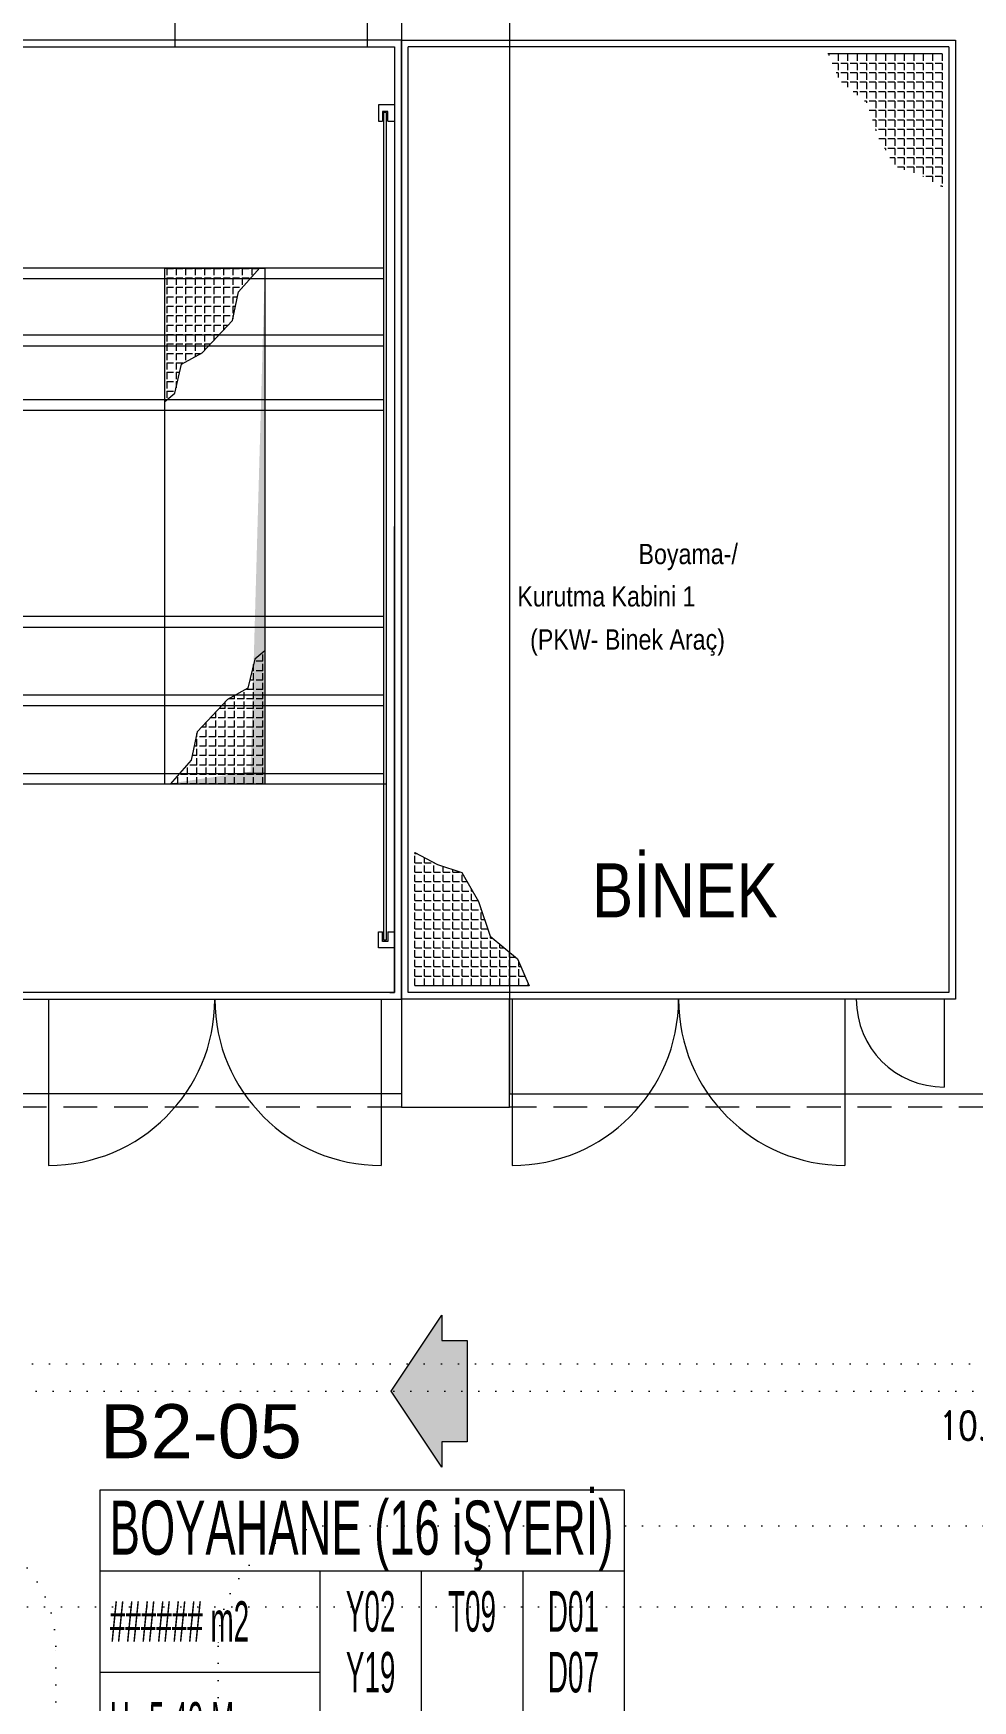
# Model space of a CAD drawing. Header units: metres. Extents: x -13933 to 152404, y -7861 to 21912.
# Drawn here: x 1988 to 2683, y 6751 to 7985 of the extents above; entities that cross this region are included whole.
import ezdxf
from ezdxf.enums import TextEntityAlignment as Align

# ---------------------------------------------------------------- set-up
doc = ezdxf.new("R2010")
doc.units = ezdxf.units.M
doc.header["$LTSCALE"] = 100
doc.header["$MEASUREMENT"] = 0
for name, pattern in [('DOT2', [0.125, 0, -0.125]), ('HIDDEN', [0.375, 0.25, -0.125]), ('MITTE0050', [25.4, 15.875, -3.175, 3.175, -3.175])]:
    doc.linetypes.add(name, pattern=pattern)
doc.layers.get('0').update_dxf_attribs({"color": 9, "lineweight": 9})
for name, color, linetype, lineweight in [('01', 9, 'Continuous', 9), ('06D', 9, 'Continuous', 9), ('20', 9, 'DOT2', 9), ('21', 9, 'Continuous', 9), ('21_mahal200', 9, 'Continuous', 9), ('E-YAZI', 7, 'Continuous', 30)]:
    doc.layers.add(name, color=color, linetype=linetype, lineweight=lineweight)
doc.styles.add('Arial', font='arial.ttf', dxfattribs={"height": 2.5})
doc.styles.add('E-YAZI', font='txttw.shx')
doc.styles.add('MuuM_TEXT-STANDART', font='ARIALN.TTF')
pattern_1 = [(180, (37871.371, -7935.1185), (-9e-16, -6.985), [5.08, -1.905]), (270, (37871.371, -7935.1185), (6.985, -1e-15), [5.08, -1.905])]

# ---------------------------------------------------------------- blocks, each defined once
blk = doc.blocks.new('p-kolon_80x80')
blk.add_lwpolyline([(-40, -40), (40, -40), (40, 40), (-40, 40)], close=True)
blk = doc.blocks.new('2.bod.sitatik')
at = {"layer": '01'}
blk.add_blockref('p-kolon_80x80', (2300, -1400), dxfattribs=at)
blk = doc.blocks.new('FDG')
h = blk.add_hatch()
h.set_pattern_fill('ANSI37', color=256, scale=3, angle=180, style=0)
h.set_pattern_definition([(225, (179129.465, -8873.869), (6.73519, -6.73519), []), (315, (179129.465, -8873.869), (6.73519, 6.73519), [])])
h.paths.add_polyline_path([(178485.5, -9290.3), (178355.5, -9290.3), (178355.5, -9300.3), (178485.5, -9300.3)])
for p, q in [((178483.7, -9107.3), (178357.2, -9107.3)), ((178357.2, -9107.3), (178357.2, -9177.3)), ((178483.7, -9177.3), (178483.7, -9107.3)), ((178376.2, -9165.3), (178376.2, -9124)), ((178482.4, -9157.9), (178472, -9132.9)), ((178484, -9157.9), (178484, -9132.9)), ((178484, -9132.9), (178489, -9132.9)), ((178513, -9132.9), (178508, -9132.9)), ((178508, -9132.9), (178508, -9157.9)), ((178393.3, -9140.3), (178359.1, -9140.3)), ((178528, -9145.4), (178540.5, -9145.4)), ((178477.2, -9163), (178452.2, -9152.7)), ((178452.2, -9165.3), (178452.2, -9170.3)), ((178477.2, -9170.3), (178477.2, -9165.3)), ((178489, -9157.9), (178484, -9157.9)), ((178508, -9157.9), (178513, -9157.9)), ((178292.2, -9285.3), (178292.2, -9182.3)), ((178292.2, -9182.3), (178352.2, -9182.3)), ((178352.2, -9177.3), (178352.2, -9290.3)), ((178488.7, -9177.3), (178352.2, -9177.3)), ((178452.2, -9170.3), (178477.2, -9170.3)), ((178488.7, -9290.3), (178488.7, -9177.3)), ((178305.2, -9214.6), (178341.2, -9214.6)), ((178305.2, -9242.9), (178305.2, -9214.6)), ((178333.7, -9214.6), (178333.7, -9242.9)), ((178334.6, -9228.3), (178334.6, -9214.6)), ((178339.2, -9228.3), (178339.2, -9214.6)), ((178341.2, -9228.3), (178341.2, -9214.6)), ((178333.7, -9225.8), (178333.7, -9233.8)), ((178333.7, -9228.3), (178349.3, -9228.3)), ((178352.2, -9223.8), (178349.3, -9228.3)), ((178349.3, -9239.3), (178349.3, -9228.3)), ((178352.2, -9243.8), (178352.2, -9223.8)), ((178352.2, -9228.3), (178362.5, -9228.3)), ((178362.5, -9239.3), (178362.5, -9228.3)), ((178341.2, -9242.9), (178305.2, -9242.9)), ((178367.5, -9233.8), (178328.7, -9233.8)), ((178333.7, -9239.3), (178349.3, -9239.3)), ((178334.6, -9242.9), (178334.6, -9239.3)), ((178339.2, -9242.9), (178339.2, -9239.3)), ((178341.2, -9242.9), (178341.2, -9239.3)), ((178352.2, -9243.8), (178349.3, -9239.3)), ((178352.2, -9239.3), (178362.5, -9239.3)), ((178525.7, -9283.4), (178525.7, -9249.1)), ((178500.7, -9266.3), (178542, -9266.3)), ((178352.2, -9285.3), (178292.2, -9285.3)), ((178352.2, -9290.3), (178488.7, -9290.3)), ((178355.5, -9300.3), (178355.5, -9326.9)), ((178485.5, -9300.3), (178485.5, -9326.9))]:
    blk.add_line(p, q)
for points in [[(178363.7, -9140.3), (178363.7, -9165.3), (178388.7, -9165.3), (178388.7, -9140.3)], [(178363.7, -9165.3), (178363.7, -9170.3), (178388.7, -9170.3), (178388.7, -9165.3)], [(178500.7, -9253.8), (178495.7, -9253.8), (178495.7, -9278.8), (178500.7, -9278.8)], [(178525.7, -9253.8), (178500.7, -9253.8), (178500.7, -9278.8), (178525.7, -9278.8)]]:
    blk.add_lwpolyline(points)
for points in [[(178388.7, -9177.3), (178388.7, -9165.3), (178363.7, -9165.3), (178363.7, -9177.3)], [(178477.2, -9165.3), (178477.2, -9177.3), (178452.2, -9177.3), (178452.2, -9165.3)], [(178488.7, -9278.8), (178500.7, -9278.8), (178500.7, -9253.8), (178488.7, -9253.8)], [(178485.5, -9290.3), (178355.5, -9290.3), (178355.5, -9300.3), (178485.5, -9300.3)]]:
    blk.add_lwpolyline(points, close=True)
for centre in [(178376.2, -9140.3), (178528, -9145.4), (178525.7, -9266.3)]:
    blk.add_circle(centre, 12.5)
blk.add_arc((178462.1, -9142.8), 9, 225, 45)
blk = doc.blocks.new('p-bnk')
h = blk.add_hatch()
h.set_pattern_fill('ANSI37', color=256, scale=3, angle=-180, style=0)
h.set_pattern_definition([(225, (783.508, 267.3965), (6.73519, -6.73519), []), (315, (783.508, 267.3965), (6.73519, 6.73519), [])])
h.paths.add_polyline_path([(145.75, -159), (145.75, -149), (3.25, -149), (3.25, -159)])
for p, q in [((103, 0), (103, 12)), ((103, 12), (133, 12)), ((133, 0), (133, 12)), ((237, 0), (287, 0)), ((287, 0), (287, -6.22)), ((241, -145), (241, -4)), ((241, -4), (283, -4)), ((-49.5, -87), (-49.5, -62)), ((-40.5, -87), (-40.5, -62)), ((-4.5, -63.5), (-40.5, -63.5)), ((-4.5, -65), (-40.5, -65)), ((-4.5, -66.5), (-40.5, -66.5)), ((-4.5, -68), (-40.5, -68)), ((-4.5, -69.5), (-40.5, -69.5)), ((-29.5, -71), (-40.5, -71)), ((-29.5, -72.5), (-40.5, -72.5)), ((-4.5, -71), (-15.5, -71)), ((-4.5, -72.5), (-15.5, -72.5)), ((-4.5, -87), (-4.5, -62)), ((291.5, -87), (291.5, -62)), ((291.5, -63.5), (327.5, -63.5)), ((291.5, -65), (327.5, -65)), ((291.5, -66.5), (327.5, -66.5)), ((291.5, -68), (327.5, -68)), ((291.5, -69.5), (327.5, -69.5)), ((291.5, -71), (302.5, -71)), ((291.5, -72.5), (302.5, -72.5)), ((316.5, -71), (327.5, -71)), ((316.5, -72.5), (327.5, -72.5)), ((327.5, -87), (327.5, -62)), ((336.5, -87), (336.5, -62)), ((-29.5, -76.5), (-40.5, -76.5)), ((-29.5, -78), (-40.5, -78)), ((-4.5, -79.5), (-40.5, -79.5)), ((-4.5, -81), (-40.5, -81)), ((-4.5, -82.5), (-40.5, -82.5)), ((-4.5, -84), (-40.5, -84)), ((-4.5, -85.5), (-40.5, -85.5)), ((-4.5, -76.5), (-15.5, -76.5)), ((-4.5, -78), (-15.5, -78)), ((291.5, -76.5), (302.5, -76.5)), ((291.5, -78), (302.5, -78)), ((291.5, -79.5), (327.5, -79.5)), ((291.5, -81), (327.5, -81)), ((291.5, -82.5), (327.5, -82.5)), ((291.5, -84), (327.5, -84)), ((291.5, -85.5), (327.5, -85.5)), ((316.5, -76.5), (327.5, -76.5)), ((316.5, -78), (327.5, -78)), ((283, -145), (241, -145)), ((287, -142.78), (287, -149)), ((287, -149), (237, -149))]:
    blk.add_line(p, q)
at = {"linetype": 'MITTE0050'}
for p, q in [((118, 0), (118, 12)), ((6.34, -74.5), (-52, -74.5)), ((280.66, -74.5), (339, -74.5))]:
    blk.add_line(p, q, dxfattribs=at)
for points in [[(0, -149), (149, -149), (149, 0), (0, 0)], [(237, -149), (149, -149), (149, 0), (237, 0)], [(287, -149), (237, -149), (237, 0), (287, 0)], [(233, -145), (153, -145), (153, -4), (233, -4)], [(283, -145), (241, -145), (241, -4), (283, -4)], [(233, -34.5), (153, -34.5), (153, -114.5), (233, -114.5)], [(338, -34.5), (258, -34.5), (258, -114.5), (338, -114.5)], [(-15.5, -69.5), (-29.5, -69.5), (-29.5, -79.5), (-15.5, -79.5)], [(0, -72.5), (-2, -72.5), (-2, -76.5), (0, -76.5)], [(287, -72.5), (289, -72.5), (289, -76.5), (287, -76.5)], [(302.5, -69.5), (316.5, -69.5), (316.5, -79.5), (302.5, -79.5)], [(145.75, -149), (3.25, -149), (3.25, -159), (145.75, -159)]]:
    blk.add_lwpolyline(points, close=True)
for points in [[(258, -34.5), (241, -4)], [(338, -34.5), (283, -4)], [(153, -34.5), (157.9, -109.22), (233, -114.5)], [(258, -34.5), (263.51, -109.22), (338, -114.5)], [(-40.5, -87), (-4.5, -87), (-2, -84.5), (-2, -64.5), (-4.5, -62), (-49.5, -62), (-52, -64.5), (-52, -84.5), (-49.5, -87), (-40.5, -87)], [(327.5, -87), (291.5, -87), (289, -84.5), (289, -64.5), (291.5, -62), (336.5, -62), (339, -64.5), (339, -84.5), (336.5, -87), (327.5, -87)], [(258, -114.5), (241, -145)], [(283, -145), (338, -114.5)]]:
    blk.add_lwpolyline(points)
at = {"lineweight": 0}
blk.add_lwpolyline([(3.25, -159), (3.25, -276.5), (145.75, -276.5), (145.75, -159)], close=True, dxfattribs=at)
blk = doc.blocks.new('0_arrow1')
blk.add_hatch(color=254).paths.add_polyline_path([(0, 0), (-22.5, -15), (-15, -15), (-15, -22.5), (15, -22.5), (15, -15), (22.5, -15)])
at = {"linetype": 'ByBlock', "lineweight": -2}
blk.add_lwpolyline([(15, -22.5), (-15, -22.5), (-15, -15), (-22.5, -15), (0, 0), (22.5, -15), (15, -15)], close=True, dxfattribs=at)
blk.add_point((0, 0))
blk = doc.blocks.new('0_roomno2')
blk.add_lwpolyline([(19.375, -10.5), (0, -10.5), (0, 0), (19.375, 0)], close=True)
for points in [[(0, -3), (19.375, -3)], [(8.125, -3), (8.125, -10.5)], [(11.875, -3), (11.875, -10.5)], [(15.625, -3), (15.625, -10.5)], [(0, -6.75), (8.125, -6.75)]]:
    blk.add_lwpolyline(points)
at = {"style": 'MuuM_TEXT-STANDART', "width": 0.6}
blk.add_text('H:', height=1.5, dxfattribs=at).set_placement((0.35, -8.608), align=Align.MIDDLE_LEFT)
at = {"style": 'Arial'}
blk.add_attdef('ODANO', (0, 1.17), '', height=2, dxfattribs=at)
blk.add_attdef('MEKANADI', text='', height=2, dxfattribs=at).set_placement((0.35, -3), align=Align.BOTTOM_LEFT)
at = {"style": 'MuuM_TEXT-STANDART', "width": 0.6}
for tag, p in [('M2', (0.35, -4.875)), ('TEMIZTAVANYUKSEKLIGI', (1.8, -8.608))]:
    blk.add_attdef(tag, text='', height=1.5, dxfattribs=at).set_placement(p, align=Align.MIDDLE_LEFT)
for tag, p in [('YER01', (10, -4.5)), ('TAVAN01', (13.75, -4.5)), ('DUVAR01', (17.5, -4.5)), ('YER02', (10, -6.75)), ('TAVAN02', (13.75, -6.75)), ('DUVAR02', (17.5, -6.75)), ('YER03', (10, -9)), ('TAVAN03', (13.75, -9)), ('DUVAR03', (17.5, -9))]:
    blk.add_attdef(tag, text='', height=1.5, dxfattribs=at).set_placement(p, align=Align.MIDDLE_CENTER)
blk = doc.blocks.new('2.bod.Mimari')
at = {"layer": '06D'}
h = blk.add_hatch(dxfattribs=at)
h.set_pattern_fill('ANGLE', color=256, style=0)
h.set_pattern_definition(pattern_1)
h.paths.add_polyline_path([(2604.25, -696.63), (2612.83, -722.34), (2625.26, -743.77), (2643.27, -749.77), (2660, -758.69), (2660, -660), (2656.5, -660), (2591.5, -660), (2583, -660), (2575.53, -660), (2584.1, -679.91)])
h = blk.add_hatch(dxfattribs=at)
h.set_pattern_fill('ANGLE', color=256, style=0)
h.set_pattern_definition(pattern_1)
h.paths.add_polyline_path([(2604.25, -696.63), (2612.83, -722.34), (2625.26, -743.77), (2643.27, -749.77), (2660, -758.69), (2660, -660), (2656.5, -660), (2591.5, -660), (2583, -660), (2575.53, -660), (2584.1, -679.91)])
h = blk.add_hatch(dxfattribs=at)
h.set_pattern_fill('ANGLE', color=256, style=0)
h.set_pattern_definition([(360, (-32941.371, 5925.1185), (9e-16, 6.985), [5.08, -1.905]), (90, (-32941.371, 5925.1185), (-6.985, 1e-15), [5.08, -1.905])])
h.paths.add_polyline_path([(2325.75, -1313.37), (2317.17, -1287.66), (2304.74, -1266.23), (2286.73, -1260.23), (2270, -1251.31), (2270, -1350), (2273.5, -1350), (2338.5, -1350), (2347, -1350), (2354.47, -1350), (2345.9, -1330.09)])
for p, q in [((2260, -705), (2260, -650)), ((2260, -705), (2260, -650)), ((2260, -650), (2670, -650)), ((2670, -650), (2670, -1360)), ((1899.99, -655), (2255, -655)), ((2255, -655), (2255, -1355)), ((2535.9, -655), (2265, -655)), ((2665, -655), (2265, -655)), ((2575.53, -660), (2659.97, -660)), ((2665, -655), (2665, -1355)), ((2255, -698), (2243, -698)), ((2243, -698), (2243, -710)), ((2255, -698), (2243, -698)), ((2243, -698), (2243, -710)), ((2250, -702.75), (2246, -702.75)), ((2246, -702.75), (2246, -710)), ((2250, -702.75), (2246, -702.75)), ((2246, -702.75), (2246, -710)), ((2250, -710), (2250, -702.75)), ((2250, -710), (2250, -702.75)), ((2243, -710), (2246, -710)), ((2243, -710), (2246, -710)), ((2248.97, -703.67), (2246.88, -703.67)), ((2246.88, -703.67), (2246.88, -1315.98)), ((2248.97, -703.67), (2246.88, -703.67)), ((2246.88, -703.67), (2246.88, -1315.98)), ((2248.97, -1315.98), (2248.97, -703.67)), ((2248.97, -1315.98), (2248.97, -703.67)), ((2250, -710), (2255, -710)), ((2250, -710), (2255, -710)), ((2260, -1305), (2260, -705)), ((2260, -1203.9), (2260, -805.45)), ((2260, -811.1), (2260, -819.2)), ((2085, -1200.8), (2085, -818.8)), ((2085, -818.8), (2159, -818.8)), ((2086.39, -819.01), (2086.39, -824.09)), ((2086.39, -819.01), (2091.47, -819.01)), ((2086.39, -826), (2086.39, -831.08)), ((2086.39, -826), (2091.47, -826)), ((2093.38, -819.01), (2093.38, -824.09)), ((2093.38, -819.01), (2098.46, -819.01)), ((2093.38, -826), (2093.38, -831.08)), ((2093.38, -826), (2098.46, -826)), ((2100.36, -819.01), (2100.36, -824.09)), ((2100.36, -819.01), (2105.44, -819.01)), ((2100.36, -826), (2100.36, -831.08)), ((2100.36, -826), (2105.44, -826)), ((2107.35, -819.01), (2107.35, -824.09)), ((2107.35, -819.01), (2112.43, -819.01)), ((2107.35, -826), (2107.35, -831.08)), ((2107.35, -826), (2112.43, -826)), ((2114.33, -819.01), (2114.33, -824.09)), ((2114.33, -819.01), (2119.41, -819.01)), ((2114.33, -826), (2114.33, -831.08)), ((2114.33, -826), (2119.41, -826)), ((2121.32, -819.01), (2121.32, -824.09)), ((2121.32, -819.01), (2126.4, -819.01)), ((2121.32, -826), (2121.32, -831.08)), ((2121.32, -826), (2126.4, -826)), ((2128.3, -819.01), (2128.3, -824.09)), ((2128.3, -819.01), (2133.38, -819.01)), ((2128.3, -826), (2128.3, -831.08)), ((2128.3, -826), (2133.38, -826)), ((2135.29, -819.01), (2135.29, -824.09)), ((2135.29, -819.01), (2140.37, -819.01)), ((2135.29, -826), (2135.29, -831.08)), ((2135.29, -826), (2140.37, -826)), ((2139.59, -836.46), (2155.21, -818.66)), ((2142.27, -819.01), (2142.27, -824.09)), ((2142.27, -819.01), (2147.35, -819.01)), ((2142.27, -826), (2142.27, -831.08)), ((2142.27, -826), (2147.35, -826)), ((2149.26, -819.01), (2149.26, -824.09)), ((2149.26, -819.01), (2154.34, -819.01)), ((2159, -818.8), (2159, -1200.8)), ((2086.39, -832.98), (2086.39, -838.06)), ((2086.39, -832.98), (2091.47, -832.98)), ((2093.38, -832.98), (2093.38, -838.06)), ((2093.38, -832.98), (2098.46, -832.98)), ((2100.36, -832.98), (2100.36, -838.06)), ((2100.36, -832.98), (2105.44, -832.98)), ((2107.35, -832.98), (2107.35, -838.06)), ((2107.35, -832.98), (2112.43, -832.98)), ((2114.33, -832.98), (2114.33, -838.06)), ((2114.33, -832.98), (2119.41, -832.98)), ((2121.32, -832.98), (2121.32, -838.06)), ((2121.32, -832.98), (2126.4, -832.98)), ((2128.3, -832.98), (2128.3, -838.06)), ((2128.3, -832.98), (2133.38, -832.98)), ((2135.03, -857.53), (2139.59, -836.46)), ((2135.29, -832.98), (2135.29, -838.06)), ((2135.29, -832.98), (2140.37, -832.98)), ((2142.27, -832.98), (2142.27, -833.4)), ((2142.27, -832.98), (2142.64, -832.98)), ((2086.39, -839.97), (2086.39, -845.05)), ((2086.39, -839.97), (2091.47, -839.97)), ((2086.39, -846.95), (2086.39, -852.03)), ((2086.39, -846.95), (2091.47, -846.95)), ((2093.38, -839.97), (2093.38, -845.05)), ((2093.38, -839.97), (2098.46, -839.97)), ((2093.38, -846.95), (2093.38, -852.03)), ((2093.38, -846.95), (2098.46, -846.95)), ((2100.36, -839.97), (2100.36, -845.05)), ((2100.36, -839.97), (2105.44, -839.97)), ((2100.36, -846.95), (2100.36, -852.03)), ((2100.36, -846.95), (2105.44, -846.95)), ((2107.35, -839.97), (2107.35, -845.05)), ((2107.35, -839.97), (2112.43, -839.97)), ((2107.35, -846.95), (2107.35, -852.03)), ((2107.35, -846.95), (2112.43, -846.95)), ((2114.33, -839.97), (2114.33, -845.05)), ((2114.33, -839.97), (2119.41, -839.97)), ((2114.33, -846.95), (2114.33, -852.03)), ((2114.33, -846.95), (2119.41, -846.95)), ((2121.32, -839.97), (2121.32, -845.05)), ((2121.32, -839.97), (2126.4, -839.97)), ((2121.32, -846.95), (2121.32, -852.03)), ((2121.32, -846.95), (2126.4, -846.95)), ((2128.3, -839.97), (2128.3, -845.05)), ((2128.3, -839.97), (2133.38, -839.97)), ((2128.3, -846.95), (2128.3, -852.03)), ((2128.3, -846.95), (2133.38, -846.95)), ((2135.29, -839.97), (2135.29, -845.05)), ((2135.29, -839.97), (2138.83, -839.97)), ((2135.29, -846.95), (2135.29, -852.03)), ((2135.29, -846.95), (2137.32, -846.95)), ((2086.39, -853.94), (2086.39, -859.02)), ((2086.39, -853.94), (2091.47, -853.94)), ((2086.39, -860.92), (2086.39, -866)), ((2086.39, -860.92), (2091.47, -860.92)), ((2093.38, -853.94), (2093.38, -859.02)), ((2093.38, -853.94), (2098.46, -853.94)), ((2093.38, -860.92), (2093.38, -866)), ((2093.38, -860.92), (2098.46, -860.92)), ((2100.36, -853.94), (2100.36, -859.02)), ((2100.36, -853.94), (2105.44, -853.94)), ((2100.36, -860.92), (2100.36, -866)), ((2100.36, -860.92), (2105.44, -860.92)), ((2107.35, -853.94), (2107.35, -859.02)), ((2107.35, -853.94), (2112.43, -853.94)), ((2107.35, -860.92), (2107.35, -866)), ((2107.35, -860.92), (2112.43, -860.92)), ((2112.55, -881.46), (2135.03, -857.53)), ((2114.33, -853.94), (2114.33, -859.02)), ((2114.33, -853.94), (2119.41, -853.94)), ((2114.33, -860.92), (2114.33, -866)), ((2114.33, -860.92), (2119.41, -860.92)), ((2121.32, -853.94), (2121.32, -859.02)), ((2121.32, -853.94), (2126.4, -853.94)), ((2121.32, -860.92), (2121.32, -866)), ((2121.32, -860.92), (2126.4, -860.92)), ((2128.3, -853.94), (2128.3, -859.02)), ((2128.3, -853.94), (2133.38, -853.94)), ((2128.3, -860.92), (2128.3, -864.69)), ((2128.3, -860.92), (2131.85, -860.92)), ((2135.29, -853.94), (2135.29, -856.36)), ((2135.29, -853.94), (2135.81, -853.94)), ((2086.39, -867.91), (2086.39, -872.99)), ((2086.39, -867.91), (2091.47, -867.91)), ((2086.39, -874.89), (2086.39, -879.97)), ((2086.39, -874.89), (2091.47, -874.89)), ((2093.38, -867.91), (2093.38, -872.99)), ((2093.38, -867.91), (2098.46, -867.91)), ((2093.38, -874.89), (2093.38, -879.97)), ((2093.38, -874.89), (2098.46, -874.89)), ((2100.36, -867.91), (2100.36, -872.99)), ((2100.36, -867.91), (2105.44, -867.91)), ((2100.36, -874.89), (2100.36, -879.97)), ((2100.36, -874.89), (2105.44, -874.89)), ((2107.35, -867.91), (2107.35, -872.99)), ((2107.35, -867.91), (2112.43, -867.91)), ((2107.35, -874.89), (2107.35, -879.97)), ((2107.35, -874.89), (2112.43, -874.89)), ((2114.33, -867.91), (2114.33, -872.99)), ((2114.33, -867.91), (2119.41, -867.91)), ((2114.33, -874.89), (2114.33, -879.56)), ((2114.33, -874.89), (2118.72, -874.89)), ((2121.32, -867.91), (2121.32, -872.13)), ((2121.32, -867.91), (2125.28, -867.91)), ((2260, -869.2), (2260, -877.3)), ((2086.39, -881.88), (2086.39, -886.96)), ((2086.39, -881.88), (2091.47, -881.88)), ((2093.38, -881.88), (2093.38, -886.96)), ((2093.38, -881.88), (2098.46, -881.88)), ((2097.46, -890), (2112.55, -881.46)), ((2100.36, -881.88), (2100.36, -886.96)), ((2100.36, -881.88), (2105.44, -881.88)), ((2107.35, -881.88), (2107.35, -884.4)), ((2107.35, -881.88), (2111.8, -881.88)), ((2086.39, -888.86), (2086.39, -893.94)), ((2086.39, -888.86), (2091.47, -888.86)), ((2086.39, -895.85), (2086.39, -900.93)), ((2086.39, -895.85), (2091.47, -895.85)), ((2092.44, -911.33), (2097.46, -890)), ((2093.38, -888.86), (2093.38, -893.94)), ((2093.38, -888.86), (2098.46, -888.86)), ((2093.38, -895.85), (2093.38, -900.93)), ((2093.38, -895.85), (2096.08, -895.85)), ((2085, -917.49), (2092.44, -911.33)), ((2086.39, -902.83), (2086.39, -907.91)), ((2086.39, -902.83), (2091.47, -902.83)), ((2086.39, -909.82), (2086.39, -914.9)), ((2086.39, -909.82), (2091.47, -909.82)), ((2093.38, -902.83), (2093.38, -907.36)), ((2093.38, -902.83), (2094.44, -902.83)), ((2260, -927.95), (2260, -936.05)), ((2255, -1355), (2255, -1010)), ((2255, -1355), (2255, -1010)), ((2260, -1005), (2260, -1203.9)), ((2670, -1000), (2670, -1355)), ((2260, -1084.6), (2260, -1092.7)), ((2151.56, -1108.27), (2146.54, -1129.6)), ((2159, -1102.11), (2151.56, -1108.27)), ((2157.61, -1109.78), (2152.53, -1109.78)), ((2157.61, -1109.78), (2157.61, -1104.7)), ((2150.62, -1116.77), (2149.56, -1116.77)), ((2150.62, -1116.77), (2150.62, -1112.24)), ((2150.62, -1123.75), (2150.62, -1118.67)), ((2157.61, -1116.77), (2152.53, -1116.77)), ((2157.61, -1116.77), (2157.61, -1111.69)), ((2157.61, -1123.75), (2157.61, -1118.67)), ((2146.54, -1129.6), (2131.45, -1138.14)), ((2136.65, -1137.72), (2136.65, -1135.2)), ((2143.64, -1137.72), (2143.64, -1132.64)), ((2150.62, -1130.74), (2145.54, -1130.74)), ((2150.62, -1123.75), (2147.92, -1123.75)), ((2150.62, -1130.74), (2150.62, -1125.66)), ((2150.62, -1137.72), (2150.62, -1132.64)), ((2157.61, -1123.75), (2152.53, -1123.75)), ((2157.61, -1130.74), (2152.53, -1130.74)), ((2157.61, -1130.74), (2157.61, -1125.66)), ((2157.61, -1137.72), (2157.61, -1132.64)), ((2131.45, -1138.14), (2108.97, -1162.07)), ((2122.68, -1151.69), (2122.68, -1147.47)), ((2129.67, -1144.71), (2125.28, -1144.71)), ((2129.67, -1144.71), (2129.67, -1140.04)), ((2129.67, -1151.69), (2129.67, -1146.61)), ((2136.65, -1144.71), (2131.57, -1144.71)), ((2136.65, -1137.72), (2132.2, -1137.72)), ((2136.65, -1144.71), (2136.65, -1139.63)), ((2136.65, -1151.69), (2136.65, -1146.61)), ((2143.64, -1137.72), (2138.56, -1137.72)), ((2143.64, -1144.71), (2138.56, -1144.71)), ((2143.64, -1144.71), (2143.64, -1139.63)), ((2143.64, -1151.69), (2143.64, -1146.61)), ((2150.62, -1137.72), (2145.54, -1137.72)), ((2150.62, -1144.71), (2145.54, -1144.71)), ((2150.62, -1144.71), (2150.62, -1139.63)), ((2150.62, -1151.69), (2150.62, -1146.61)), ((2157.61, -1137.72), (2152.53, -1137.72)), ((2157.61, -1144.71), (2152.53, -1144.71)), ((2157.61, -1144.71), (2157.61, -1139.63)), ((2157.61, -1151.69), (2157.61, -1146.61)), ((2260, -1142.7), (2260, -1150.8)), ((2115.7, -1158.68), (2112.15, -1158.68)), ((2115.7, -1158.68), (2115.7, -1154.91)), ((2122.68, -1158.68), (2117.6, -1158.68)), ((2122.68, -1151.69), (2118.72, -1151.69)), ((2122.68, -1158.68), (2122.68, -1153.6)), ((2129.67, -1151.69), (2124.59, -1151.69)), ((2129.67, -1158.68), (2124.59, -1158.68)), ((2129.67, -1158.68), (2129.67, -1153.6)), ((2136.65, -1151.69), (2131.57, -1151.69)), ((2136.65, -1158.68), (2131.57, -1158.68)), ((2136.65, -1158.68), (2136.65, -1153.6)), ((2143.64, -1151.69), (2138.56, -1151.69)), ((2143.64, -1158.68), (2138.56, -1158.68)), ((2143.64, -1158.68), (2143.64, -1153.6)), ((2150.62, -1151.69), (2145.54, -1151.69)), ((2150.62, -1158.68), (2145.54, -1158.68)), ((2150.62, -1158.68), (2150.62, -1153.6)), ((2157.61, -1151.69), (2152.53, -1151.69)), ((2157.61, -1158.68), (2152.53, -1158.68)), ((2157.61, -1158.68), (2157.61, -1153.6)), ((2108.97, -1162.07), (2104.41, -1183.14)), ((2108.71, -1165.66), (2108.19, -1165.66)), ((2108.71, -1165.66), (2108.71, -1163.24)), ((2108.71, -1172.65), (2108.71, -1167.57)), ((2115.7, -1165.66), (2110.62, -1165.66)), ((2115.7, -1165.66), (2115.7, -1160.58)), ((2115.7, -1172.65), (2115.7, -1167.57)), ((2122.68, -1165.66), (2117.6, -1165.66)), ((2122.68, -1165.66), (2122.68, -1160.58)), ((2122.68, -1172.65), (2122.68, -1167.57)), ((2129.67, -1165.66), (2124.59, -1165.66)), ((2129.67, -1165.66), (2129.67, -1160.58)), ((2129.67, -1172.65), (2129.67, -1167.57)), ((2136.65, -1165.66), (2131.57, -1165.66)), ((2136.65, -1165.66), (2136.65, -1160.58)), ((2136.65, -1172.65), (2136.65, -1167.57)), ((2143.64, -1165.66), (2138.56, -1165.66)), ((2143.64, -1165.66), (2143.64, -1160.58)), ((2143.64, -1172.65), (2143.64, -1167.57)), ((2150.62, -1165.66), (2145.54, -1165.66)), ((2150.62, -1165.66), (2150.62, -1160.58)), ((2150.62, -1172.65), (2150.62, -1167.57)), ((2157.61, -1165.66), (2152.53, -1165.66)), ((2157.61, -1165.66), (2157.61, -1160.58)), ((2157.61, -1172.65), (2157.61, -1167.57)), ((2104.41, -1183.14), (2088.91, -1200.8)), ((2108.71, -1179.63), (2105.17, -1179.63)), ((2108.71, -1172.65), (2106.68, -1172.65)), ((2108.71, -1179.63), (2108.71, -1174.55)), ((2108.71, -1186.62), (2108.71, -1181.54)), ((2115.7, -1172.65), (2110.62, -1172.65)), ((2115.7, -1179.63), (2110.62, -1179.63)), ((2115.7, -1179.63), (2115.7, -1174.55)), ((2115.7, -1186.62), (2115.7, -1181.54)), ((2122.68, -1172.65), (2117.6, -1172.65)), ((2122.68, -1179.63), (2117.6, -1179.63)), ((2122.68, -1179.63), (2122.68, -1174.55)), ((2122.68, -1186.62), (2122.68, -1181.54)), ((2129.67, -1172.65), (2124.59, -1172.65)), ((2129.67, -1179.63), (2124.59, -1179.63)), ((2129.67, -1179.63), (2129.67, -1174.55)), ((2129.67, -1186.62), (2129.67, -1181.54)), ((2136.65, -1172.65), (2131.57, -1172.65)), ((2136.65, -1179.63), (2131.57, -1179.63)), ((2136.65, -1179.63), (2136.65, -1174.55)), ((2136.65, -1186.62), (2136.65, -1181.54)), ((2143.64, -1172.65), (2138.56, -1172.65)), ((2143.64, -1179.63), (2138.56, -1179.63)), ((2143.64, -1179.63), (2143.64, -1174.55)), ((2143.64, -1186.62), (2143.64, -1181.54)), ((2150.62, -1172.65), (2145.54, -1172.65)), ((2150.62, -1179.63), (2145.54, -1179.63)), ((2150.62, -1179.63), (2150.62, -1174.55)), ((2150.62, -1186.62), (2150.62, -1181.54)), ((2157.61, -1172.65), (2152.53, -1172.65)), ((2157.61, -1179.63), (2152.53, -1179.63)), ((2157.61, -1179.63), (2157.61, -1174.55)), ((2157.61, -1186.62), (2157.61, -1181.54)), ((2094.74, -1200.59), (2094.74, -1195.51)), ((2101.73, -1193.6), (2096.65, -1193.6)), ((2101.73, -1186.62), (2101.36, -1186.62)), ((2101.73, -1186.62), (2101.73, -1186.2)), ((2101.73, -1193.6), (2101.73, -1188.52)), ((2101.73, -1200.59), (2101.73, -1195.51)), ((2108.71, -1186.62), (2103.63, -1186.62)), ((2108.71, -1193.6), (2103.63, -1193.6)), ((2108.71, -1193.6), (2108.71, -1188.52)), ((2108.71, -1200.59), (2108.71, -1195.51)), ((2115.7, -1186.62), (2110.62, -1186.62)), ((2115.7, -1193.6), (2110.62, -1193.6)), ((2115.7, -1193.6), (2115.7, -1188.52)), ((2115.7, -1200.59), (2115.7, -1195.51)), ((2122.68, -1186.62), (2117.6, -1186.62)), ((2122.68, -1193.6), (2117.6, -1193.6)), ((2122.68, -1193.6), (2122.68, -1188.52)), ((2122.68, -1200.59), (2122.68, -1195.51)), ((2129.67, -1186.62), (2124.59, -1186.62)), ((2129.67, -1193.6), (2124.59, -1193.6)), ((2129.67, -1193.6), (2129.67, -1188.52)), ((2129.67, -1200.59), (2129.67, -1195.51)), ((2136.65, -1186.62), (2131.57, -1186.62)), ((2136.65, -1193.6), (2131.57, -1193.6)), ((2136.65, -1193.6), (2136.65, -1188.52)), ((2136.65, -1200.59), (2136.65, -1195.51)), ((2143.64, -1186.62), (2138.56, -1186.62)), ((2143.64, -1193.6), (2138.56, -1193.6)), ((2143.64, -1193.6), (2143.64, -1188.52)), ((2143.64, -1200.59), (2143.64, -1195.51)), ((2150.62, -1186.62), (2145.54, -1186.62)), ((2150.62, -1193.6), (2145.54, -1193.6)), ((2150.62, -1193.6), (2150.62, -1188.52)), ((2150.62, -1200.59), (2150.62, -1195.51)), ((2157.61, -1186.62), (2152.53, -1186.62)), ((2157.61, -1193.6), (2152.53, -1193.6)), ((2157.61, -1193.6), (2157.61, -1188.52)), ((2157.61, -1200.59), (2157.61, -1195.51)), ((2159, -1200.8), (2085, -1200.8)), ((2094.74, -1200.59), (2089.66, -1200.59)), ((2101.73, -1200.59), (2096.65, -1200.59)), ((2108.71, -1200.59), (2103.63, -1200.59)), ((2115.7, -1200.59), (2110.62, -1200.59)), ((2122.68, -1200.59), (2117.6, -1200.59)), ((2129.67, -1200.59), (2124.59, -1200.59)), ((2136.65, -1200.59), (2131.57, -1200.59)), ((2143.64, -1200.59), (2138.56, -1200.59)), ((2150.62, -1200.59), (2145.54, -1200.59)), ((2157.61, -1200.59), (2152.53, -1200.59)), ((2260, -1200.8), (2260, -1208.9)), ((2254.99, -1265.1), (2254.99, -1260.96)), ((2254.99, -1272.09), (2254.99, -1267.01)), ((2254.99, -1279.07), (2254.99, -1273.99)), ((2254.99, -1286.06), (2254.99, -1280.98)), ((2254.99, -1293.04), (2254.99, -1287.96)), ((2254.99, -1300.03), (2254.99, -1294.95)), ((2254.99, -1307.01), (2254.99, -1301.93)), ((2260, -1305), (2260, -1360)), ((2260, -1360), (2260, -1305)), ((2243, -1322), (2243, -1310)), ((2243, -1310), (2246, -1310)), ((2243, -1322), (2243, -1310)), ((2243, -1310), (2246, -1310)), ((2246, -1317.25), (2246, -1310)), ((2246, -1317.25), (2246, -1310)), ((2250, -1317.25), (2246, -1317.25)), ((2250, -1317.25), (2246, -1317.25)), ((2246.88, -1315.98), (2248.97, -1315.98)), ((2246.88, -1315.98), (2248.97, -1315.98)), ((2250, -1310), (2250, -1317.25)), ((2250, -1310), (2255, -1310)), ((2250, -1310), (2250, -1317.25)), ((2250, -1310), (2255, -1310)), ((2254.99, -1314), (2254.99, -1308.92)), ((2254.99, -1320.98), (2254.99, -1315.9)), ((2255, -1310), (2255, -1322)), ((2255, -1310), (2255, -1322)), ((2255, -1322), (2243, -1322)), ((2255, -1322), (2243, -1322)), ((2254.99, -1327.97), (2254.99, -1322.89)), ((2255, -1355), (2255, -1336.95)), ((2255, -1355), (1560, -1355)), ((2251.5, -1355), (2255, -1355)), ((2535.9, -1355), (2265, -1355)), ((2665, -1355), (2265, -1355)), ((2354.47, -1350), (2270, -1350)), ((1999, -1360), (1999, -1483)), ((2245, -1360), (2245, -1483)), ((2670, -1360), (2260, -1360)), ((2342.05, -1360), (2342.05, -1483)), ((2588.05, -1360), (2588.05, -1483)), ((2661.5, -1360), (2661.5, -1425))]:
    blk.add_line(p, q, dxfattribs=at)
for points in [[(1640, -573.83), (2260, -573.83), (2260, -1430), (1640, -1430)], [(2340, -1430), (2745, -1430), (2745, -606.29), (2722.64, -570), (2340, -570)], [(2085, -1200.8), (2085, -818.8), (2159, -818.8), (2159, -1200.8)]]:
    blk.add_lwpolyline(points, close=True, dxfattribs=at)
for points in [[(2260, -650), (1555, -650), (1555, -1360)], [(2260, -1310), (2260, -650)], [(2265, -1355), (2265, -1355), (2265, -655)], [(2246.88, -818.8), (1560, -818.8)], [(2246.88, -826.8), (1568.12, -826.8)], [(2159, -818.8), (2155.09, -818.8)], [(2246.88, -868.53), (1566.03, -868.53)], [(2246.88, -876.53), (1568.12, -876.53)], [(2246.88, -924.29), (1568.12, -924.29)], [(2246.88, -916.29), (1731, -916.29)], [(2246.88, -1076.79), (1568.12, -1076.79)], [(2246.88, -1084.79), (1568.12, -1084.79)], [(2246.88, -1134.79), (1568.12, -1134.79)], [(2159, -1134.79), (2157.61, -1134.79)], [(2246.88, -1142.79), (1568.12, -1142.79)], [(2159, -1142.79), (2157.61, -1142.79)], [(1568.12, -1192.8), (2246.88, -1192.8)], [(2159, -1192.79), (2143.64, -1192.79)], [(2150.62, -1192.79), (2143.64, -1192.79)], [(2159, -1192.79), (2157.61, -1192.79)], [(2248.97, -1200.79), (1566.03, -1200.79)], [(2270, -1251.31), (2286.73, -1260.23), (2304.74, -1266.23), (2317.17, -1287.66), (2325.75, -1313.37), (2345.9, -1330.09), (2354.47, -1350)], [(1555, -1322), (1555, -1360), (2260, -1360)]]:
    blk.add_lwpolyline(points, dxfattribs=at)
at = {"layer": '06D', "linetype": 'DOT2'}
for points in [[(2897.84, -1210.88), (3060.69, -1373.73), (3060.69, -1715.29, -0.4142136), (2966.19, -1809.79), (1311.79, -1809.79, 0.4142136), (1226.29, -1895.29), (1226.29, -3734.29), (1346.29, -3734.29), (1346.29, -2024.29, -0.4142136), (1440.79, -1929.79), (3095.19, -1929.79, 0.4142136), (3180.69, -1844.29), (3180.69, -1332.19), (2978.61, -1130.11)], [(402.38, -2372, 0.4142136), (372.38, -2402), (372.38, -3732.3), (252.38, -3732.3), (252.38, -2342, -0.4142136), (342.38, -2252), (1048.17, -2252, 0.4142136), (1078.17, -2222), (1078.17, -1719.8, -0.4142136), (1168.17, -1629.8), (2743.84, -1629.8, 0.4142136), (2773.84, -1599.8), (2773.84, -1315.34)], [(2893.84, -1315.34), (2893.84, -1659.8, -0.4142136), (2803.84, -1749.8), (2202.25, -1749.8)], [(1100, -4330, 0.163259), (1100, -4330), (1100, -2250, -0.4142136), (1700, -1650), (2900, -1650, -0.4142136), (3500, -2250), (3500, -4330), (3500, -4330)], [(2004.39, -1838.97, 0.3751049), (1926.54, -1749.8)], [(2214.39, -1748.97, 0.4142136), (2124.39, -1838.97), (2124.39, -3732.3), (2004.39, -3732.3), (2004.39, -1838.97)]]:
    blk.add_lwpolyline(points, format="xyb", dxfattribs=at)
at = {"layer": '06D'}
for centre, radius, start, end in [((1999, -1360), 123, 270, 0), ((2245, -1360), 123, 180, 270), ((2342.05, -1360), 123, 270, 0), ((2588.05, -1360), 123, 180, 269.99931), ((2661.5, -1360), 65, 180, 270)]:
    blk.add_arc(centre, radius, start, end, dxfattribs=at)
blk.add_solid([(2159, -818.8), (2159, -1200.8), (2148.44, -1191.53), (2085, -1200.8)], dxfattribs=at)
at = {"layer": '20', "color": 251, "linetype": 'HIDDEN'}
blk.add_lwpolyline([(1981.24, 154.38), (2863.59, 154.38), (3303.26, -559.16), (2877.58, -821.46), (2735, -821.46), (2735, -1440), (2735, -1440), (2340, -1440), (2340, -1360), (2260, -1360), (2260, -1440), (1640, -1440), (1640, -1360), (1560, -1360), (1560, -1440), (940, -1440), (940, -1360), (860, -1360), (860, -1440), (440, -1440), (440, -892.23)], close=True, dxfattribs=at)
at = {"layer": '06D'}
for name, p in [('p-bnk', (2089.09, -378.5)), ('FDG', (-176522.94, 8676.93))]:
    blk.add_blockref(name, p, dxfattribs=at)
at = {"layer": '06D', "xscale": 2.5, "yscale": 2.5, "zscale": 2.5, "rotation": 90}
blk.add_blockref('0_arrow1', (2252.5, -1650), dxfattribs=at)
at = {"layer": '21_mahal200'}
ref = blk.add_blockref('0_roomno2', (2037.26, -1723.13), dxfattribs=dict(at, xscale=20, yscale=20, zscale=20))
ref.add_attrib('ODANO', 'B2-05', (2037.26, -1699.73), dxfattribs={"layer": '0', "height": 40, "style": 'Arial'})
ref.add_attrib('MEKANADI', 'BOYAHANE (16 iŞYERİ)', dxfattribs={"layer": '0', "height": 40, "style": 'Arial', "width": 0.6}).set_placement((2044.26, -1783.13), align=Align.BOTTOM_LEFT)
ref.add_attrib('M2', '###### m2', dxfattribs={"layer": '0', "height": 30, "style": 'MuuM_TEXT-STANDART', "width": 0.6}).set_placement((2044.26, -1820.63), align=Align.MIDDLE_LEFT)
ref.add_attrib('TEMIZTAVANYUKSEKLIGI', '5.40 M', dxfattribs={"layer": '0', "height": 30, "style": 'MuuM_TEXT-STANDART', "width": 0.6}).set_placement((2073.26, -1895.29), align=Align.MIDDLE_LEFT)
ref.add_attrib('YER01', 'Y02', dxfattribs={"layer": '0', "height": 30, "style": 'MuuM_TEXT-STANDART', "width": 0.6}).set_placement((2237.26, -1813.13), align=Align.MIDDLE_CENTER)
ref.add_attrib('TAVAN01', 'T09', dxfattribs={"layer": '0', "height": 30, "style": 'MuuM_TEXT-STANDART', "width": 0.6}).set_placement((2312.26, -1813.13), align=Align.MIDDLE_CENTER)
ref.add_attrib('DUVAR01', 'D01', dxfattribs={"layer": '0', "height": 30, "style": 'MuuM_TEXT-STANDART', "width": 0.6}).set_placement((2387.26, -1813.13), align=Align.MIDDLE_CENTER)
ref.add_attrib('YER02', 'Y19', dxfattribs={"layer": '0', "height": 30, "style": 'MuuM_TEXT-STANDART', "width": 0.6}).set_placement((2237.26, -1858.13), align=Align.MIDDLE_CENTER)
ref.add_attrib('DUVAR02', 'D07', dxfattribs={"layer": '0', "height": 30, "style": 'MuuM_TEXT-STANDART', "width": 0.6}).set_placement((2387.26, -1858.13), align=Align.MIDDLE_CENTER)
ref.add_attrib('YER03', 'Y01', dxfattribs={"layer": '0', "height": 30, "style": 'MuuM_TEXT-STANDART', "width": 0.6}).set_placement((2237.26, -1903.13), align=Align.MIDDLE_CENTER)
ref.add_attrib('DUVAR03', 'D18', dxfattribs={"layer": '0', "height": 30, "style": 'MuuM_TEXT-STANDART', "width": 0.6}).set_placement((2387.26, -1903.13), align=Align.MIDDLE_CENTER)
at = {"layer": '06D', "style": 'MuuM_TEXT-STANDART'}
for s, p in [('Boyama-/', (2435.41, -1037.91)), ('Kurutma Kabini 1', (2345.78, -1069.25)), ('(PKW- Binek Araç)', (2355.24, -1101.17))]:
    blk.add_text(s, height=15, dxfattribs=at).set_placement(p)
at = {"layer": '21', "style": 'MuuM_TEXT-STANDART'}
blk.add_text('BİNEK', height=40, dxfattribs=at).set_placement((2538.42, -1311.38), align=Align.BOTTOM_RIGHT)

msp = doc.modelspace()

# ---------------------------------------------------------------- block references
for name in ['2.bod.sitatik', '2.bod.Mimari']:
    msp.add_blockref(name, (0, 8630))

# ---------------------------------------------------------------- texts
at = {"layer": 'E-YAZI', "color": 1, "style": 'E-YAZI', "width": 0.8}
msp.add_text('10.8.229.155', height=21, dxfattribs=at).set_placement((2657.6, 6943.9))

doc.saveas('drawing.dxf')
